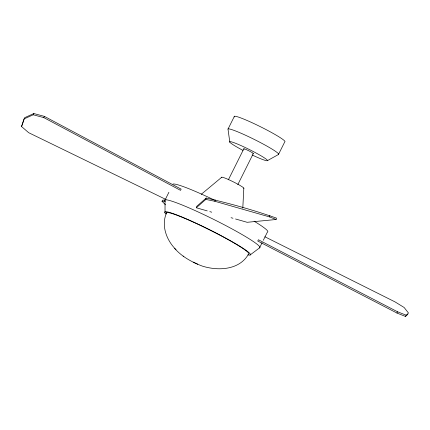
<?xml version="1.0" encoding="UTF-8"?>
<svg xmlns="http://www.w3.org/2000/svg" width="430" height="430" viewBox="0 0 430 430"><rect width="100%" height="100%" fill="white"/><g stroke="black" fill="none" stroke-linecap="round" stroke-linejoin="round"><path stroke-width="0.64" d="M165.029 212.947L165.029 201.192A53.191 4.633 26.5 0 1 212.635 218.881A53.191 4.633 26.5 0 1 259.505 247.916L262.133 242.649M242.794 208.125L243.831 188.098M207.244 210.899L196.306 207.771L196.682 206.405L206.18 198.042C229.921 203.465 253.544 210.023 276.495 218.139L276.119 219.499L247.142 222.299L235.559 218.988M196.306 207.771L205.803 199.407L206.18 198.042M205.803 199.407L214.882 201.294L215.263 199.928M276.119 219.499L269.497 216.903L269.873 215.537M166.679 212.565C160.831 225.358 166.518 240.354 176.031 249.696M166.007 199.509L28.686 132.698L21.5 126.495L24.032 118.938L33.244 114.778L43.806 117.61L180.552 190.356L181.137 189.125L44.392 116.38L33.825 113.547L24.617 117.707L22.263 124.743M21.5 126.495L22.086 125.264M33.244 114.778L33.825 113.547M43.806 117.61L44.392 116.38M165.115 199.88L168.909 192.269M228.12 128.898L234.425 116.251M228.378 179.804L243.842 148.785M237.817 184.61L253.281 153.591M267.277 160.713L278.463 154.515L284.762 141.868A28.369 2.472 26.5 0 0 259.768 126.388A28.369 2.472 26.5 0 0 234.377 116.949M263.3 240.305L267.385 232.109A53.191 4.633 26.5 0 0 254.108 221.208M397.605 311.798L258.403 239.763L257.747 241.015L396.954 313.045L397.605 311.798L406.189 315.201L408.5 313.04L404.135 307.482L394.966 301.855L264.885 236.774M396.954 313.045L405.533 316.453L406.189 315.201M165.486 204.814L162.002 201.219L162.862 200.095L165.523 200.16M405.533 316.453L407.85 314.292M201.245 194.317L221.789 177.198M250.056 255.001L259.505 247.916M162.002 201.219L165.324 201.299M214.882 201.294L269.497 216.903M209.819 211.63L211.748 212.183M231.055 217.704L232.985 218.252M174.671 248.454C182.051 256.801 191.904 262.133 202.159 266.046C217.983 271.104 239.365 270.19 248.481 254.2A46.096 4.015 26.5 0 0 207.862 229.034A46.096 4.015 26.5 0 0 166.609 213.699M193.237 262.149L197.752 264.23M183.121 256.076L183.825 256.715M229.814 142.185L228.072 129.597A28.369 2.472 26.5 0 1 253.463 139.03A28.369 2.472 26.5 0 1 278.463 154.515M221.767 177.504A12.411 1.08 26.5 0 1 232.877 181.632A12.411 1.08 26.5 0 1 243.81 188.404M244.149 149.205A5.321 0.462 26.5 0 1 248.594 150.688A5.321 0.462 26.5 0 1 252.953 153.558M242.95 150.376A21.091 1.838 26.5 0 1 233.651 142.566A21.091 1.838 26.5 0 1 264.676 158.073A21.091 1.838 26.5 0 1 252.114 154.961M172.994 184.072A53.191 4.633 26.5 0 1 214.291 200.041M166.088 214.065A47.87 4.171 26.5 0 1 209.56 229.706A47.87 4.171 26.5 0 1 247.9 254.882"/></g></svg>
